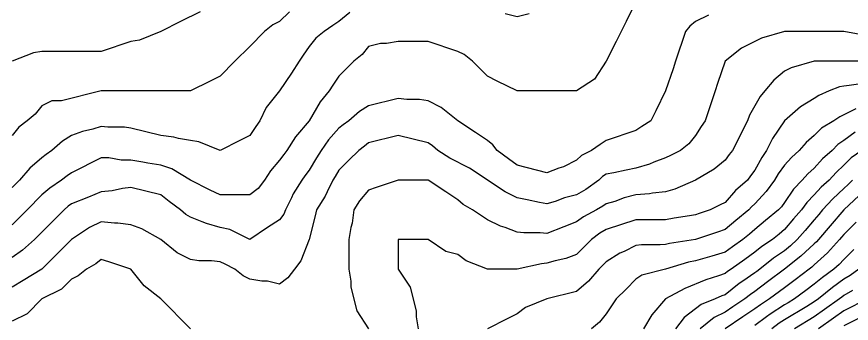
# Model space of a CAD drawing. Header units: inches. Extents: x 794995 to 811195, y 2485918 to 2508058.
# Drawn here: x 806880 to 807723, y 2500564 to 2500873 of the extents above; entities that cross this region are included whole.
import ezdxf

# ---------------------------------------------------------------- set-up
doc = ezdxf.new("R2010")
doc.units = ezdxf.units.IN
doc.header["$MEASUREMENT"] = 0
doc.layers.add('contour', color=7, linetype='Continuous')

msp = doc.modelspace()

# ---------------------------------------------------------------- linework, layer by layer
at = {"layer": 'contour'}
for points in [[(807505.16, 2500888.36), (807495.16, 2500868.36), (807490.16, 2500858.36), (807485.16, 2500848.36), (807475.16, 2500828.36), (807463.16, 2500810.36), (807445.16, 2500798.36), (807385.16, 2500798.36), (807365.16, 2500808.36), (807355.16, 2500813.36), (807340.16, 2500828.36), (807331.83, 2500835.03), (807325.16, 2500838.36), (807295.16, 2500848.36), (807265.16, 2500848.36), (807253.16, 2500846.36), (807247.16, 2500846.36), (807235.16, 2500843.36), (807228.49, 2500835.03), (807220.16, 2500828.36), (807205.16, 2500813.36), (807199.16, 2500804.36), (807195.16, 2500798.36), (807186.07, 2500787.45), (807175.16, 2500768.36), (807161.31, 2500752.21), (807152.66, 2500738.36), (807149.45, 2500734.08), (807145.16, 2500728.36), (807135.93, 2500717.59), (807130.16, 2500708.36), (807123.73, 2500699.79), (807115.16, 2500693.36), (807085.16, 2500693.36), (807075.16, 2500698.36), (807055.16, 2500708.36), (807036.41, 2500719.61), (807025.16, 2500723.36), (807012.3, 2500725.5), (807007.16, 2500726.36), (806995.16, 2500728.36), (806985.16, 2500728.36), (806972.66, 2500730.86), (806965.16, 2500730.86), (806935.16, 2500715.86), (806930.87, 2500712.65), (806925.16, 2500708.36), (806913.16, 2500700.36), (806905.16, 2500693.36), (806890.16, 2500678.36), (806875.16, 2500663.36)], [(807155.16, 2500878.36), (807145.16, 2500868.36), (807138.49, 2500865.03), (807130.16, 2500858.36), (807115.16, 2500843.36), (807100.16, 2500828.36), (807085.16, 2500813.36), (807075.16, 2500808.36), (807055.16, 2500798.36), (806965.16, 2500798.36), (806925.16, 2500788.36), (806915.16, 2500788.36), (806905.16, 2500783.36), (806898.49, 2500775.03), (806890.16, 2500768.36), (806881.83, 2500761.69), (806875.16, 2500753.36)], [(807065.16, 2500878.36), (807045.16, 2500868.36), (807025.16, 2500858.36), (807003.73, 2500849.79), (806995.16, 2500848.36), (806965.16, 2500838.36), (806905.16, 2500838.36), (806896.59, 2500836.93), (806875.16, 2500828.36)], [(807216.07, 2500877.45), (807205.16, 2500868.36), (807199.16, 2500864.36), (807190.16, 2500858.36), (807181.83, 2500851.69), (807175.16, 2500843.36), (807169.16, 2500834.36), (807165.16, 2500828.36), (807157.16, 2500816.36), (807145.16, 2500798.36), (807131.83, 2500781.69), (807125.16, 2500768.36), (807121.16, 2500762.36), (807115.16, 2500753.36), (807105.16, 2500748.36), (807085.16, 2500738.36), (807063.73, 2500746.93), (807055.16, 2500748.36), (807043.16, 2500750.36), (807038.49, 2500751.69), (807025.16, 2500753.36), (806995.16, 2500760.86), (806988.49, 2500761.69), (806971.83, 2500761.69), (806965.16, 2500762.36), (806956.59, 2500759.79), (806946.07, 2500757.45), (806935.16, 2500753.36), (806925.93, 2500747.59), (806915.16, 2500738.36), (806909.45, 2500734.08), (806905.16, 2500730.86), (806893.16, 2500720.36), (806882.66, 2500708.36), (806875.16, 2500700.86)], [(807578.49, 2500875.03), (807565.16, 2500868.36), (807559.7, 2500863.82), (807555.16, 2500858.36), (807545.16, 2500828.36), (807542.66, 2500820.86), (807535.16, 2500798.36), (807525.16, 2500778.36), (807520.16, 2500768.36), (807511.16, 2500762.36), (807505.16, 2500758.36), (807475.16, 2500748.36), (807469.16, 2500744.36), (807460.16, 2500738.36), (807450.16, 2500733.36), (807445.16, 2500728.36), (807431.83, 2500721.69), (807427.16, 2500720.36), (807415.16, 2500715.86), (807385.16, 2500723.36), (807376.59, 2500729.79), (807365.16, 2500738.36), (807360.61, 2500743.82), (807355.16, 2500748.36), (807343.16, 2500756.36), (807325.16, 2500768.36), (807308.49, 2500781.69), (807295.16, 2500788.36), (807286.59, 2500789.79), (807273.73, 2500789.79), (807265.16, 2500790.86), (807235.16, 2500783.36), (807225.93, 2500777.59), (807215.16, 2500768.36), (807209.45, 2500764.08), (807205.16, 2500760.86), (807194.57, 2500748.95), (807187.16, 2500738.36), (807182.66, 2500730.86), (807175.16, 2500718.36), (807170.87, 2500712.65), (807167.66, 2500708.36), (807159.01, 2500694.52), (807157.16, 2500690.36), (807151.16, 2500678.36), (807149.45, 2500674.08), (807145.16, 2500668.36), (807133.16, 2500660.36), (807115.16, 2500648.36), (807095.16, 2500658.36), (807085.16, 2500660.36), (807071.31, 2500664.52), (807067.16, 2500666.36), (807055.16, 2500670.86), (807050.54, 2500673.75), (807045.16, 2500678.36), (807033.73, 2500686.93), (807025.16, 2500693.36), (806995.16, 2500700.86), (806986.59, 2500699.79), (806976.07, 2500697.45), (806965.16, 2500696.36), (806952.3, 2500691.22), (806935.16, 2500684.36), (806931.63, 2500681.89), (806927.66, 2500678.36), (806905.16, 2500655.86), (806897.66, 2500648.36), (806885.75, 2500637.77), (806875.16, 2500630.36)], [(807397.16, 2500876.36), (807385.16, 2500873.36), (807373.16, 2500876.36)], [(807740.54, 2500853.75), (807715.16, 2500858.36), (807655.16, 2500858.36), (807631.83, 2500851.69), (807625.16, 2500848.36), (807611.83, 2500841.69), (807595.16, 2500828.36), (807587.66, 2500805.86), (807585.16, 2500798.36), (807575.16, 2500768.36), (807571.16, 2500762.36), (807565.16, 2500753.36), (807558.49, 2500745.03), (807550.16, 2500738.36), (807540.16, 2500733.36), (807535.16, 2500730.86), (807523.16, 2500726.36), (807519.01, 2500724.52), (807505.16, 2500720.36), (807495.16, 2500718.36), (807482.66, 2500715.86), (807475.16, 2500714.36), (807471.41, 2500712.11), (807467.66, 2500708.36), (807454.63, 2500698.89), (807445.16, 2500693.36), (807433.16, 2500690.36), (807423.73, 2500686.93), (807415.16, 2500684.36), (807407.66, 2500685.86), (807395.16, 2500688.36), (807385.16, 2500690.36), (807373.16, 2500696.36), (807337.16, 2500720.36), (807317.16, 2500730.36), (807305.16, 2500738.36), (807299.77, 2500742.98), (807295.16, 2500745.86), (807265.16, 2500753.36), (807235.16, 2500745.86), (807230.87, 2500742.65), (807225.16, 2500738.36), (807215.16, 2500728.36), (807205.16, 2500718.36), (807201.41, 2500712.11), (807199.16, 2500708.36), (807193.16, 2500696.36), (807191.31, 2500692.21), (807182.66, 2500678.36), (807181.16, 2500672.36), (807175.16, 2500648.36), (807166.59, 2500626.93), (807160.16, 2500618.36), (807153.73, 2500609.79), (807145.16, 2500603.36), (807133.16, 2500606.36), (807127.16, 2500606.36), (807115.16, 2500608.36), (807108.49, 2500611.69), (807100.16, 2500618.36), (807090.16, 2500623.36), (807085.16, 2500625.86), (807076.59, 2500626.93), (807063.73, 2500626.93), (807055.16, 2500628.36), (807041.83, 2500635.03), (807025.16, 2500648.36), (807006.07, 2500659.27), (806995.16, 2500663.36), (806981.83, 2500665.03), (806978.49, 2500665.03), (806965.16, 2500666.36), (806953.16, 2500660.36), (806935.16, 2500648.36), (806905.16, 2500618.36), (806886.41, 2500607.11), (806875.16, 2500600.36)], [(807775.16, 2500828.36), (807685.16, 2500828.36), (807661.83, 2500821.69), (807655.16, 2500818.36), (807644.25, 2500809.27), (807635.16, 2500798.36), (807630.61, 2500792.91), (807625.16, 2500783.36), (807619.7, 2500773.82), (807617.66, 2500768.36), (807602.66, 2500738.36), (807599.45, 2500734.08), (807595.16, 2500728.36), (807584.25, 2500719.27), (807565.16, 2500708.36), (807544.39, 2500699.13), (807535.16, 2500696.36), (807521.83, 2500695.03), (807519.01, 2500694.52), (807505.16, 2500693.36), (807493.16, 2500690.36), (807483.73, 2500686.93), (807475.16, 2500684.36), (807471.63, 2500681.89), (807465.16, 2500678.36), (807452.22, 2500671.3), (807445.16, 2500666.36), (807432.3, 2500661.22), (807415.16, 2500654.36), (807408.49, 2500655.03), (807391.83, 2500655.03), (807385.16, 2500655.86), (807373.16, 2500660.36), (807368.49, 2500661.69), (807355.16, 2500668.36), (807349.16, 2500672.36), (807340.16, 2500678.36), (807330.61, 2500683.82), (807325.16, 2500688.36), (807313.16, 2500696.36), (807295.16, 2500708.36), (807265.16, 2500708.36), (807242.66, 2500700.86), (807235.16, 2500698.36), (807225.93, 2500687.59), (807220.16, 2500678.36), (807218.49, 2500665.03), (807217.16, 2500660.36), (807215.16, 2500648.36), (807215.16, 2500618.36), (807217.16, 2500606.36), (807217.16, 2500600.36), (807223.16, 2500576.36), (807235.16, 2500558.36)], [(807737.16, 2500806.36), (807720.61, 2500803.82), (807715.16, 2500803.36), (807710.87, 2500802.65), (807700.16, 2500798.36), (807689.77, 2500793.75), (807685.16, 2500790.86), (807671.31, 2500782.21), (807655.16, 2500768.36), (807643.16, 2500750.36), (807637.16, 2500738.36), (807632.22, 2500731.3), (807625.16, 2500718.36), (807620.87, 2500712.65), (807617.66, 2500708.36), (807605.75, 2500697.77), (807595.16, 2500685.86), (807590.16, 2500683.36), (807580.16, 2500678.36), (807568.91, 2500674.61), (807565.16, 2500673.36), (807559.16, 2500672.36), (807543.73, 2500669.79), (807535.16, 2500668.36), (807505.16, 2500668.36), (807475.16, 2500658.36), (807468.84, 2500654.68), (807460.16, 2500648.36), (807445.16, 2500633.36), (807434.25, 2500629.27), (807423.73, 2500626.93), (807415.16, 2500624.36), (807409.7, 2500623.82), (807385.16, 2500618.36), (807355.16, 2500618.36), (807333.73, 2500626.93), (807325.16, 2500633.36), (807313.16, 2500636.36), (807295.16, 2500648.36), (807265.16, 2500648.36), (807265.16, 2500618.36), (807277.16, 2500600.36), (807283.16, 2500576.36), (807283.16, 2500570.36), (807285.16, 2500558.36)], [(807727.16, 2500780.36), (807715.16, 2500774.36), (807711.16, 2500772.36), (807705.16, 2500768.36), (807692.66, 2500760.86), (807685.16, 2500753.36), (807677.16, 2500746.36), (807670.16, 2500738.36), (807662.22, 2500731.3), (807655.16, 2500723.36), (807648.84, 2500714.68), (807645.16, 2500708.36), (807636.59, 2500696.93), (807625.16, 2500684.36), (807622, 2500681.52), (807619.16, 2500678.36), (807606.07, 2500667.45), (807595.16, 2500658.36), (807587.66, 2500655.86), (807565.16, 2500648.36), (807539.16, 2500644.36), (807535.16, 2500643.36), (807529.7, 2500642.91), (807510.61, 2500642.91), (807505.16, 2500642.36), (807493.16, 2500636.36), (807489.01, 2500634.52), (807475.16, 2500625.86), (807467.66, 2500618.36), (807457.16, 2500606.36), (807445.16, 2500595.86), (807415.16, 2500588.36), (807393.73, 2500579.79), (807385.16, 2500573.36), (807375.16, 2500568.36), (807355.16, 2500558.36)], [(807726.59, 2500756.93), (807715.16, 2500748.36), (807709.16, 2500744.36), (807703.16, 2500738.36), (807693.73, 2500729.79), (807685.16, 2500720.36), (807678.84, 2500714.68), (807673.16, 2500708.36), (807664.16, 2500699.36), (807655.16, 2500685.86), (807652, 2500681.52), (807649.16, 2500678.36), (807636.07, 2500667.45), (807625.16, 2500658.36), (807619.7, 2500653.82), (807613.16, 2500648.36), (807602.66, 2500640.86), (807595.16, 2500635.5), (807581.83, 2500631.69), (807577.16, 2500630.36), (807565.16, 2500626.93), (807558.1, 2500625.42), (807535.16, 2500618.36), (807511.16, 2500612.36), (807505.16, 2500608.36), (807495.16, 2500598.36), (807485.16, 2500588.36), (807481.16, 2500582.36), (807475.16, 2500573.36), (807468.49, 2500565.03), (807460.16, 2500558.36)], [(807733.16, 2500738.36), (807722.66, 2500730.86), (807715.16, 2500723.36), (807707.33, 2500716.19), (807700.16, 2500708.36), (807692.36, 2500701.16), (807685.16, 2500693.36), (807677.66, 2500685.86), (807672.3, 2500678.36), (807664.39, 2500669.13), (807655.16, 2500658.36), (807649.7, 2500653.82), (807643.16, 2500648.36), (807632.36, 2500641.16), (807625.16, 2500635.5), (807615.16, 2500628.36), (807601.16, 2500618.36), (807597.56, 2500615.96), (807595.16, 2500614.08), (807588.49, 2500611.69), (807575.75, 2500607.77), (807554.57, 2500598.95), (807535.16, 2500588.36), (807521.31, 2500572.21), (807512.66, 2500558.36)], [(807723.73, 2500708.36), (807719.6, 2500703.92), (807715.16, 2500699.79), (807704.05, 2500689.47), (807693.73, 2500678.36), (807689.77, 2500673.75), (807685.16, 2500668.36), (807675.93, 2500657.59), (807668.02, 2500648.36), (807661.37, 2500642.15), (807655.16, 2500637.11), (807644.05, 2500629.47), (807630.16, 2500618.36), (807627.3, 2500616.22), (807625.16, 2500614.61), (807613.16, 2500606.36), (807609.56, 2500603.96), (807595.16, 2500592.65), (807592, 2500591.52), (807585.16, 2500588.36), (807570.87, 2500582.65), (807565.16, 2500578.36), (807553.73, 2500569.79), (807545.16, 2500558.36)], [(807730.76, 2500692.76), (807715.16, 2500678.36), (807701.31, 2500662.21), (807689.45, 2500648.36), (807687.38, 2500646.14), (807685.16, 2500644.08), (807671.83, 2500631.69), (807655.16, 2500618.36), (807638.02, 2500605.5), (807625.16, 2500595.86), (807620.71, 2500592.81), (807615.16, 2500588.36), (807603.16, 2500580.36), (807595.16, 2500575.03), (807584.05, 2500569.47), (807570.16, 2500558.36)], [(807727.66, 2500665.86), (807715.16, 2500653.36), (807712.85, 2500650.67), (807710.87, 2500648.36), (807698.49, 2500635.03), (807685.16, 2500622.65), (807682.94, 2500620.58), (807680.16, 2500618.36), (807665.87, 2500607.65), (807655.16, 2500599.61), (807640.16, 2500588.36), (807630.97, 2500582.56), (807625.16, 2500578.36), (807613.16, 2500570.36), (807595.16, 2500558.36)], [(807725.16, 2500638.36), (807715.16, 2500628.36), (807710.36, 2500623.16), (807705.16, 2500618.36), (807693.44, 2500610.09), (807685.16, 2500603.36), (807676.59, 2500596.93), (807665.16, 2500588.36), (807658.91, 2500584.61), (807655.16, 2500582.36), (807640.61, 2500572.91), (807637.16, 2500570.36), (807625.16, 2500561.69)], [(807055.16, 2500558.36), (807025.16, 2500588.36), (807008.49, 2500601.69), (806995.16, 2500618.36), (806972.66, 2500625.86), (806965.16, 2500628.36), (806959.7, 2500623.82), (806950.16, 2500618.36), (806941.83, 2500611.69), (806935.16, 2500608.36), (806925.16, 2500598.36), (806905.16, 2500588.36), (806890.16, 2500573.36), (806875.16, 2500565.86)], [(807730.16, 2500618.36), (807721.37, 2500612.15), (807715.16, 2500608.36), (807703.55, 2500599.97), (807689.45, 2500588.36), (807685.16, 2500585.36), (807677.66, 2500580.86), (807655.16, 2500567.36), (807649.7, 2500563.82), (807642.3, 2500558.36)], [(807723.73, 2500596.93), (807715.16, 2500591.69), (807713.22, 2500590.3), (807710.87, 2500588.36), (807695.75, 2500577.77), (807685.16, 2500570.36), (807665.16, 2500558.36)], [(807739.16, 2500588.36), (807715.16, 2500576.36), (807704.57, 2500568.95), (807689.45, 2500558.36)], [(807733.16, 2500570.36), (807721.16, 2500564.36), (807715.16, 2500561.36)]]:
    msp.add_lwpolyline(points, dxfattribs=at)

doc.saveas('drawing.dxf')
